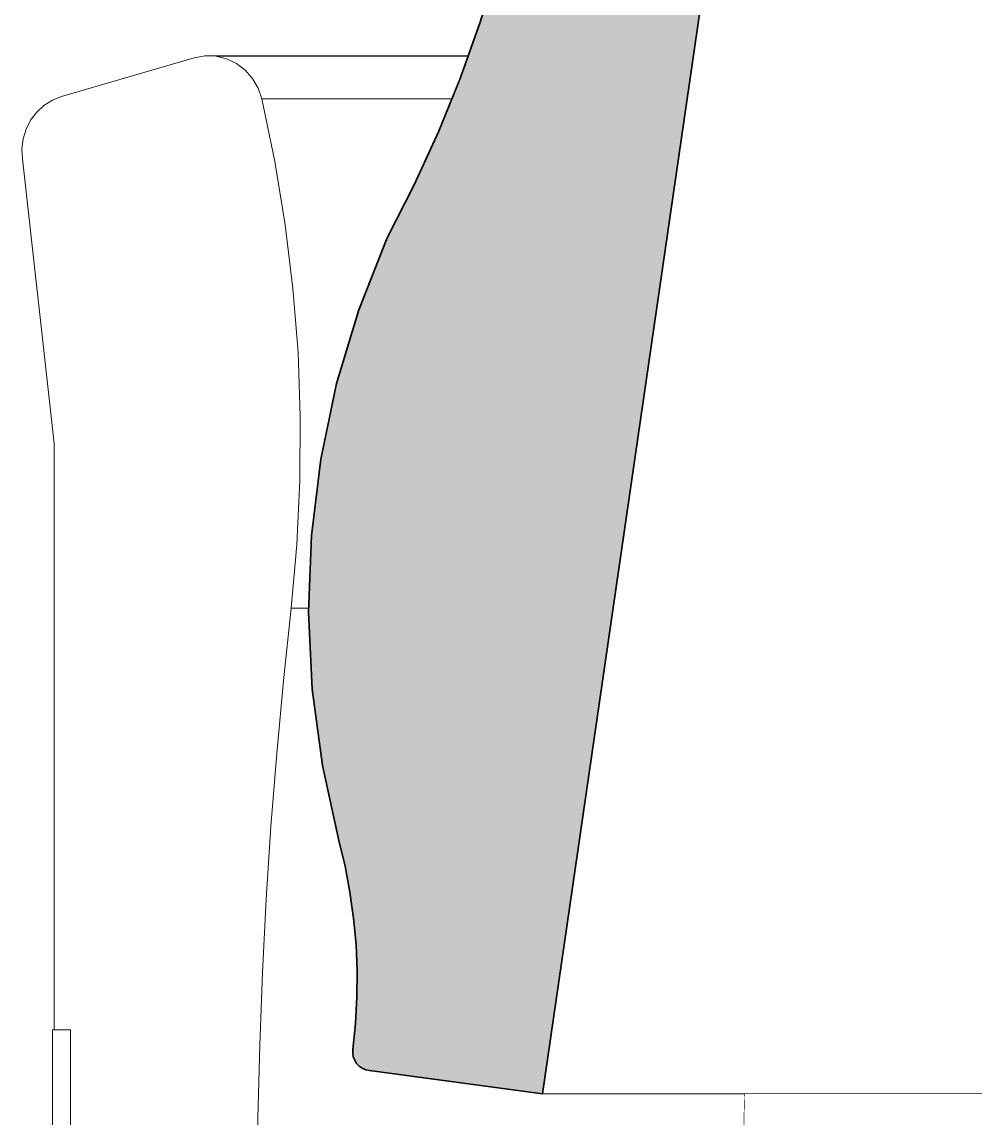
# Model space of a CAD drawing. Header units: millimetres. Extents: x -48147 to 1422273, y -494195 to 18123.
# Drawn here: x 1397840.7 to 1398094.8, y -486403.3 to -486111 of the extents above; entities that cross this region are included whole.
import ezdxf

# ---------------------------------------------------------------- set-up
doc = ezdxf.new("R2010")
doc.units = ezdxf.units.MM
doc.header["$MEASUREMENT"] = 0
doc.linetypes.add('Wipeout_Contour', pattern=[1000, 0, -1000])
doc.layers.add('New_A-25-M_Wall_Int', color=7, linetype='Continuous')
doc.layers.add('New_A-35-M_FFE_Fixed', color=7, linetype='Continuous')
doc.layers.add('New_A-35-M_FFE_Fixed_Pen_No__1', color=7, linetype='Continuous', lineweight=13)
doc.layers.add('New_A-35-M_FFE_Fixed_Pen_No__104', color=7, linetype='Continuous', lineweight=15, true_color=0xa6a6a6)
doc.layers.add('New_A-35-M_FFE_Fixed_Pen_No__44', color=7, linetype='Continuous', lineweight=35, true_color=0x444444)

# ---------------------------------------------------------------- blocks, each defined once
blk = doc.blocks.new('Section Elem_314_2', base_point=(1383917.51, -489195.03))
at = {"color": 254, "linetype": 'Wipeout_Contour', "lineweight": 0, "ltscale": 7400253.526792323}
blk.add_wipeout([(1397904.6, -486131.5), (1397908.09, -486148.21), (1397948.1, -486148.21), (1397951.72, -486140.29), (1397955.29, -486131.5)], dxfattribs=at).dxf.layer = 'New_A-35-M_FFE_Fixed'
at = {"color": 254, "linetype": 'Wipeout_Contour', "lineweight": 0, "ltscale": 7400304.206908401}
blk.add_wipeout([(1397914.27, -486199.06), (1397914.89, -486216.15), (1397922.73, -486216.15), (1397924.57, -486207.41), (1397927.07, -486199.06)], dxfattribs=at).dxf.layer = 'New_A-35-M_FFE_Fixed'
at = {"color": 254, "linetype": 'Wipeout_Contour', "lineweight": 0, "ltscale": 7400387.78352542}
blk.add_wipeout([(1397910.37, -486286.7), (1397917.95, -486286.7), (1397917.08, -486268.39), (1397917.12, -486267.34), (1397912.42, -486267.34)], dxfattribs=at).dxf.layer = 'New_A-35-M_FFE_Fixed'
at = {"color": 254, "linetype": 'Wipeout_Contour', "lineweight": 0, "ltscale": 10360720.10405487}
blk.add_wipeout([(1397905.8, -486344.92), (1397928.39, -486344.92), (1397928.13, -486343.05), (1397926.83, -486336.14), (1397925.19, -486329.3), (1397924.35, -486325.49), (1397907.06, -486325.49)], dxfattribs=at).dxf.layer = 'New_A-35-M_FFE_Fixed'
at = {"color": 254, "linetype": 'Wipeout_Contour', "lineweight": 0, "ltscale": 10360439.43661299}
blk.add_wipeout([(1397853.6, -486379.76), (1397848.78, -486379.76), (1397848.78, -486423.89), (1397851.45, -486423.42), (1397851.45, -486426.32), (1397853.59, -486425.88), (1397853.6, -486425.88)], dxfattribs=at).dxf.layer = 'New_A-35-M_FFE_Fixed'
at = {"color": 254, "linetype": 'Wipeout_Contour', "lineweight": 0, "ltscale": 5920176.656781033}
blk.add_wipeout([(1397903.64, -486128.65), (1397904.6, -486131.5), (1397955.29, -486131.5), (1397956.45, -486128.65)], dxfattribs=at).dxf.layer = 'New_A-35-M_FFE_Fixed'
at = {"color": 254, "linetype": 'Wipeout_Contour', "lineweight": 0, "ltscale": 7400288.282428214}
blk.add_wipeout([(1397932.72, -486182.03), (1397912.93, -486182.03), (1397914.27, -486199.06), (1397927.07, -486199.06), (1397930.48, -486187.71)], dxfattribs=at).dxf.layer = 'New_A-35-M_FFE_Fixed'
at = {"color": 254, "linetype": 'Wipeout_Contour', "lineweight": 0, "ltscale": 7400322.989757968}
blk.add_wipeout([(1397914.79, -486233.24), (1397919.64, -486233.24), (1397920.34, -486227.52), (1397922.73, -486216.15), (1397914.89, -486216.15)], dxfattribs=at).dxf.layer = 'New_A-35-M_FFE_Fixed'
at = {"color": 254, "linetype": 'Wipeout_Contour', "lineweight": 0, "ltscale": 7400458.393125562}
blk.add_wipeout([(1397908.59, -486306.08), (1397907.06, -486325.49), (1397924.35, -486325.49), (1397920.76, -486309.23), (1397920.34, -486306.08)], dxfattribs=at).dxf.layer = 'New_A-35-M_FFE_Fixed'
at = {"color": 254, "linetype": 'Wipeout_Contour', "lineweight": 0, "ltscale": 10360777.48460422}
blk.add_wipeout([(1397904.8, -486364.36), (1397930.03, -486364.36), (1397930.03, -486364.02), (1397929.74, -486357), (1397929.1, -486350.01), (1397928.39, -486344.92), (1397905.8, -486344.92)], dxfattribs=at).dxf.layer = 'New_A-35-M_FFE_Fixed'
at = {"color": 254, "linetype": 'Wipeout_Contour', "lineweight": 0, "ltscale": 7400275.482981477}
blk.add_wipeout([(1397939.82, -486165.06), (1397910.87, -486165.06), (1397912.93, -486182.03), (1397932.72, -486182.03), (1397938.04, -486168.54)], dxfattribs=at).dxf.layer = 'New_A-35-M_FFE_Fixed'
at = {"color": 254, "linetype": 'Wipeout_Contour', "lineweight": 0, "ltscale": 7400344.087682367}
blk.add_wipeout([(1397914.79, -486233.24), (1397913.96, -486250.32), (1397917.75, -486250.32), (1397917.84, -486247.89), (1397919.64, -486233.24)], dxfattribs=at).dxf.layer = 'New_A-35-M_FFE_Fixed'
at = {"color": 254, "linetype": 'Wipeout_Contour', "lineweight": 0, "ltscale": 7400420.620606692}
blk.add_wipeout([(1397910.37, -486286.7), (1397908.59, -486306.08), (1397920.34, -486306.08), (1397918.05, -486288.89), (1397917.95, -486286.7)], dxfattribs=at).dxf.layer = 'New_A-35-M_FFE_Fixed'
at = {"color": 254, "linetype": 'Wipeout_Contour', "lineweight": 0, "ltscale": 8880695.796598226}
blk.add_wipeout([(1397904.8, -486364.36), (1397904.06, -486383.82), (1397929.01, -486383.82), (1397929.6, -486378.05), (1397929.99, -486371.04), (1397930.03, -486364.36)], dxfattribs=at).dxf.layer = 'New_A-35-M_FFE_Fixed'
at = {"color": 254, "linetype": 'Wipeout_Contour', "lineweight": 0, "ltscale": 7400265.41258204}
blk.add_wipeout([(1397948.1, -486148.21), (1397908.09, -486148.21), (1397910.87, -486165.06), (1397939.82, -486165.06), (1397945.19, -486154.56)], dxfattribs=at).dxf.layer = 'New_A-35-M_FFE_Fixed'
at = {"color": 254, "linetype": 'Wipeout_Contour', "lineweight": 0, "ltscale": 5920290.192734772}
blk.add_wipeout([(1397913.96, -486250.32), (1397912.42, -486267.34), (1397917.12, -486267.34), (1397917.75, -486250.32)], dxfattribs=at).dxf.layer = 'New_A-35-M_FFE_Fixed'
at = {"color": 254, "linetype": 'Wipeout_Contour', "lineweight": 0, "ltscale": 22202144.61537163}
blk.add_wipeout([(1397903.58, -486403.29), (1398033.25, -486403.29), (1398033.41, -486396.83), (1397979.45, -486396.83), (1397933.3, -486390.6), (1397932.33, -486390.38), (1397931.41, -486389.97), (1397930.6, -486389.41), (1397929.91, -486388.7), (1397929.38, -486387.87), (1397929.02, -486386.97), (1397928.85, -486386.01), (1397928.88, -486385.04), (1397929.01, -486383.82), (1397904.06, -486383.82)], dxfattribs=at).dxf.layer = 'New_A-35-M_FFE_Fixed'
at = {"color": 254, "linetype": 'Wipeout_Contour', "lineweight": 0, "ltscale": 119902820.0231739}
blk.add_wipeout([(1397996.64, -486816.81), (1397996.55, -486817.78), (1397996.55, -486818.78), (1398095.87, -486818.78), (1398095.87, -486491.53), (1398137.43, -486491.53), (1398247.27, -485676.94), (1398249.12, -485668.56), (1398252.32, -485660.64), (1398256.8, -485653.4), (1398262.4, -485647.06), (1398268.97, -485641.81), (1398276.3, -485637.8), (1398284.2, -485635.14), (1398292.42, -485633.93), (1398293.32, -485633.79), (1398294.18, -485633.47), (1398294.97, -485633), (1398295.66, -485632.37), (1398296.22, -485631.63), (1398296.64, -485630.79), (1398296.89, -485629.88), (1398296.98, -485628.94), (1398296.98, -485627.85), (1398214.9, -485627.85), (1398210.87, -485657.57), (1398111.17, -486396.9), (1398110, -486402.13), (1398107.95, -486407.05), (1398105.09, -486411.52), (1398101.5, -486415.39), (1398097.3, -486418.53), (1398092.63, -486420.85), (1398087.64, -486422.28), (1398082.48, -486422.76), (1398033.03, -486422.76), (1398033.02, -486426.38), (1398033.02, -486430.01), (1398033.03, -486433.67), (1398033.04, -486437.26), (1398033.07, -486440.88), (1398033.1, -486444.51), (1398033.14, -486448.13), (1398033.19, -486451.76), (1398033.27, -486456.44), (1398033.37, -486461.11), (1398033.48, -486465.79), (1398033.61, -486470.47), (1398033.75, -486475.15), (1398033.9, -486479.82), (1398034.07, -486484.5), (1398034.23, -486488.52), (1398040.7, -486489.68), (1398050.38, -486491.39), (1398060.06, -486493.06), (1398069.75, -486494.7), (1398075.1, -486496.23), (1398080.08, -486498.79), (1398084.49, -486502.29), (1398088.17, -486506.59), (1398091, -486511.54), (1398092.86, -486516.96), (1398093.68, -486522.65), (1398093.44, -486528.4), (1398080.74, -486622.65), (1398062.07, -486761.08), (1398059.73, -486771.52), (1398055.62, -486781.37), (1398049.89, -486790.31), (1398042.71, -486798.05), (1398034.32, -486804.33), (1398024.98, -486808.98), (1398014.99, -486811.82), (1398004.67, -486812.78), (1398001.38, -486812.78), (1398000.44, -486812.88), (1397999.53, -486813.16), (1397998.7, -486813.62), (1397997.97, -486814.25), (1397997.36, -486815), (1397996.92, -486815.87)], dxfattribs=at).dxf.layer = 'New_A-35-M_FFE_Fixed'
at = {"color": 254, "linetype": 'Wipeout_Contour', "lineweight": 0, "ltscale": 140608080.7695163}
blk.add_wipeout([(1397840.67, -486144.81), (1397840.82, -486147.51), (1397849.29, -486223.38), (1397849.29, -486379.76), (1397853.6, -486379.76), (1397853.6, -486425.88), (1397855.73, -486425.44), (1397858.24, -486425.44), (1397858.77, -486425.55), (1397859.71, -486425.47), (1397861.26, -486425.47), (1397867.59, -486426.64), (1397873.44, -486429.41), (1397878.42, -486433.61), (1397882.23, -486438.98), (1397884.61, -486445.15), (1397885.43, -486451.76), (1397884.61, -486458.36), (1397882.23, -486464.54), (1397878.42, -486469.9), (1397873.44, -486474.1), (1397867.59, -486476.88), (1397861.26, -486478.04), (1397859.71, -486478.04), (1397858.77, -486477.97), (1397858.24, -486478.08), (1397855.73, -486478.08), (1397853.6, -486477.64), (1397853.6, -486523.76), (1397849.26, -486523.76), (1397849.26, -486572.26), (1397905.09, -486572.26), (1397906.09, -486572.15), (1397907.05, -486571.83), (1397907.92, -486571.31), (1397908.67, -486570.61), (1397909.26, -486569.77), (1397909.68, -486568.82), (1397909.89, -486567.81), (1397909.9, -486566.77), (1397909.01, -486557.08), (1397908.18, -486547.4), (1397907.42, -486537.7), (1397906.72, -486528.01), (1397906.09, -486518.3), (1397905.53, -486508.6), (1397905.03, -486498.89), (1397904.59, -486489.17), (1397904.41, -486484.5), (1397904.24, -486479.82), (1397904.08, -486475.15), (1397903.94, -486470.47), (1397903.81, -486465.79), (1397903.7, -486461.11), (1397903.61, -486456.44), (1397903.53, -486451.76), (1397903.47, -486448.13), (1397903.43, -486444.51), (1397903.4, -486440.88), (1397903.37, -486437.26), (1397903.36, -486433.63), (1397903.35, -486430.01), (1397903.35, -486426.38), (1397903.36, -486422.76), (1397903.58, -486403.29), (1397904.06, -486383.82), (1397904.8, -486364.36), (1397905.8, -486344.92), (1397907.06, -486325.49), (1397908.59, -486306.08), (1397910.37, -486286.7), (1397912.42, -486267.34), (1397913.96, -486250.32), (1397914.79, -486233.24), (1397914.89, -486216.15), (1397914.27, -486199.06), (1397912.93, -486182.03), (1397910.87, -486165.06), (1397908.09, -486148.21), (1397904.6, -486131.5), (1397903.64, -486128.65), (1397902.15, -486126.06), (1397900.19, -486123.83), (1397897.84, -486122.05), (1397895.19, -486120.8), (1397892.36, -486120.11), (1397889.44, -486120.03), (1397886.58, -486120.56), (1397851.22, -486130.88), (1397848.78, -486131.84), (1397846.55, -486133.24), (1397844.6, -486135.04), (1397842.99, -486137.16), (1397841.77, -486139.55), (1397840.99, -486142.13)], dxfattribs=at).dxf.layer = 'New_A-35-M_FFE_Fixed'
at = {"layer": 'New_A-35-M_FFE_Fixed_Pen_No__1', "linetype": 'Continuous'}
for p, q in [((1397851.22, -486130.88), (1397886.58, -486120.56)), ((1397844.6, -486135.04), (1397846.55, -486133.24)), ((1397846.55, -486133.24), (1397848.78, -486131.84)), ((1397848.78, -486131.84), (1397851.22, -486130.88)), ((1397904.6, -486131.5), (1397955.29, -486131.5)), ((1397904.6, -486131.5), (1397908.09, -486148.21)), ((1397842.99, -486137.16), (1397844.6, -486135.04)), ((1397841.77, -486139.55), (1397842.99, -486137.16)), ((1397840.67, -486144.81), (1397840.99, -486142.13)), ((1397840.99, -486142.13), (1397841.77, -486139.55)), ((1397840.82, -486147.51), (1397840.67, -486144.81)), ((1397849.29, -486223.38), (1397840.82, -486147.51)), ((1397908.09, -486148.21), (1397910.87, -486165.06)), ((1397910.87, -486165.06), (1397912.93, -486182.03)), ((1397912.93, -486182.03), (1397914.27, -486199.06)), ((1397914.27, -486199.06), (1397914.89, -486216.15)), ((1397914.89, -486216.15), (1397914.79, -486233.24)), ((1397849.29, -486379.76), (1397849.29, -486223.38)), ((1397914.79, -486233.24), (1397913.96, -486250.32)), ((1397913.96, -486250.32), (1397912.42, -486267.34)), ((1397912.42, -486267.34), (1397910.37, -486286.7)), ((1397912.42, -486267.34), (1397917.12, -486267.34)), ((1397910.37, -486286.7), (1397908.59, -486306.08)), ((1397908.59, -486306.08), (1397907.06, -486325.49)), ((1397907.06, -486325.49), (1397905.8, -486344.92)), ((1397905.8, -486344.92), (1397904.8, -486364.36)), ((1397904.8, -486364.36), (1397904.06, -486383.82)), ((1397848.78, -486423.89), (1397848.78, -486379.76)), ((1397848.78, -486379.76), (1397849.29, -486379.76)), ((1397853.6, -486379.76), (1397849.29, -486379.76)), ((1397853.6, -486425.88), (1397853.6, -486379.76)), ((1397904.06, -486383.82), (1397903.58, -486403.29)), ((1397903.58, -486403.29), (1397903.36, -486422.76)), ((1398033.25, -486403.29), (1398033.03, -486422.76))]:
    blk.add_line(p, q, dxfattribs=at)
at = {"color": 254, "linetype": 'Wipeout_Contour', "lineweight": 0, "ltscale": 5920672.976300089}
blk.add_wipeout([(1398086.88, -485657.57), (1397979.45, -486396.83), (1398111.19, -486396.83), (1398210.87, -485657.57)], dxfattribs=at).dxf.layer = 'New_A-35-M_FFE_Fixed'
at = {"color": 254, "linetype": 'Wipeout_Contour', "lineweight": 0, "ltscale": 5920162.81598258}
blk.add_wipeout([(1397897.84, -486122.05), (1397900.19, -486123.83), (1397958.31, -486123.83), (1397958.94, -486122.05)], dxfattribs=at).dxf.layer = 'New_A-35-M_FFE_Fixed'
at = {"color": 254, "linetype": 'Wipeout_Contour', "lineweight": 0, "ltscale": 5920172.846690524}
blk.add_wipeout([(1397902.15, -486126.06), (1397903.64, -486128.65), (1397956.45, -486128.65), (1397957.5, -486126.06)], dxfattribs=at).dxf.layer = 'New_A-35-M_FFE_Fixed'
at = {"layer": 'New_A-35-M_FFE_Fixed_Pen_No__1', "linetype": 'Continuous'}
for p, q in [((1397903.64, -486128.65), (1397904.6, -486131.5)), ((1397979.45, -486396.83), (1398111.19, -486396.83)), ((1398033.41, -486396.83), (1398033.25, -486403.29))]:
    blk.add_line(p, q, dxfattribs=at)
at = {"layer": 'New_A-35-M_FFE_Fixed_Pen_No__44', "linetype": 'Continuous', "flags": 128}
blk.add_lwpolyline([(1398091.17, -485627.85), (1398086.88, -485657.57), (1397979.45, -486396.83)], dxfattribs=at)
at = {"color": 254, "linetype": 'Wipeout_Contour', "lineweight": 0, "ltscale": 5920157.11570009}
blk.add_wipeout([(1397959.39, -486120.8), (1397895.19, -486120.8), (1397897.84, -486122.05), (1397958.94, -486122.05)], dxfattribs=at).dxf.layer = 'New_A-35-M_FFE_Fixed'
at = {"color": 254, "linetype": 'Wipeout_Contour', "lineweight": 0, "ltscale": 7400236.669355468}
blk.add_wipeout([(1397958.31, -486123.83), (1397900.19, -486123.83), (1397902.15, -486126.06), (1397957.5, -486126.06), (1397957.62, -486125.78)], dxfattribs=at).dxf.layer = 'New_A-35-M_FFE_Fixed'
at = {"layer": 'New_A-35-M_FFE_Fixed_Pen_No__1', "linetype": 'Continuous'}
for p, q in [((1397900.19, -486123.83), (1397902.15, -486126.06)), ((1397902.15, -486126.06), (1397903.64, -486128.65))]:
    blk.add_line(p, q, dxfattribs=at)
at = {"color": 254, "linetype": 'Wipeout_Contour', "lineweight": 0, "ltscale": 5920145.633382481}
blk.add_wipeout([(1397889.44, -486120.03), (1397892.36, -486120.11), (1397959.63, -486120.11), (1397959.66, -486120.03)], dxfattribs=at).dxf.layer = 'New_A-35-M_FFE_Fixed'
at = {"layer": 'New_A-35-M_FFE_Fixed_Pen_No__1', "linetype": 'Continuous'}
blk.add_line((1397886.58, -486120.56), (1397889.44, -486120.03), dxfattribs=at)
at = {"color": 254, "linetype": 'Wipeout_Contour', "lineweight": 0, "ltscale": 5920151.310053612}
blk.add_wipeout([(1397892.36, -486120.11), (1397895.19, -486120.8), (1397959.39, -486120.8), (1397959.63, -486120.11)], dxfattribs=at).dxf.layer = 'New_A-35-M_FFE_Fixed'
at = {"layer": 'New_A-35-M_FFE_Fixed_Pen_No__104', "linetype": 'Continuous'}
blk.add_hatch(color=256, dxfattribs=at).paths.add_polyline_path([(1398039.43, -485624.94), (1398039.19, -485625.89), (1397977.26, -486050.3), (1397974.67, -486065.69), (1397971.4, -486080.96), (1397967.47, -486096.09), (1397962.87, -486111.03), (1397957.62, -486125.78), (1397951.72, -486140.29), (1397945.19, -486154.56), (1397938.04, -486168.54), (1397930.48, -486187.71), (1397924.57, -486207.41), (1397920.34, -486227.52), (1397917.84, -486247.89), (1397917.08, -486268.39), (1397918.05, -486288.89), (1397920.76, -486309.23), (1397925.19, -486329.3), (1397926.83, -486336.14), (1397928.13, -486343.05), (1397929.1, -486350.01), (1397929.74, -486357), (1397930.03, -486364.02), (1397929.99, -486371.04), (1397929.6, -486378.05), (1397928.88, -486385.04), (1397928.85, -486386.01), (1397929.02, -486386.97), (1397929.38, -486387.87), (1397929.91, -486388.7), (1397930.6, -486389.41), (1397931.41, -486389.97), (1397932.33, -486390.38), (1397933.3, -486390.6), (1397979.45, -486396.83), (1398086.88, -485657.57), (1398091.17, -485627.85), (1398045.03, -485621.63), (1398044.02, -485621.59), (1398043.01, -485621.74), (1398042.06, -485622.08), (1398041.2, -485622.59), (1398040.45, -485623.26), (1398039.85, -485624.05)])
at = {"layer": 'New_A-35-M_FFE_Fixed_Pen_No__1', "linetype": 'Continuous'}
for p, q in [((1397889.44, -486120.03), (1397959.66, -486120.03)), ((1397889.44, -486120.03), (1397892.36, -486120.11)), ((1397892.36, -486120.11), (1397895.19, -486120.8)), ((1397895.19, -486120.8), (1397897.84, -486122.05)), ((1397897.84, -486122.05), (1397900.19, -486123.83))]:
    blk.add_line(p, q, dxfattribs=at)
at = {"layer": 'New_A-35-M_FFE_Fixed_Pen_No__44', "linetype": 'Continuous', "flags": 128}
blk.add_lwpolyline([(1397967.47, -486096.09), (1397962.87, -486111.03), (1397957.62, -486125.78), (1397951.72, -486140.29), (1397945.19, -486154.56), (1397938.04, -486168.54), (1397930.48, -486187.71), (1397924.57, -486207.41), (1397920.34, -486227.52), (1397917.84, -486247.89), (1397917.08, -486268.39), (1397918.05, -486288.89), (1397920.76, -486309.23), (1397925.19, -486329.3), (1397926.83, -486336.14), (1397928.13, -486343.05), (1397929.1, -486350.01), (1397929.74, -486357), (1397930.03, -486364.02), (1397929.99, -486371.04), (1397929.6, -486378.05), (1397928.88, -486385.04), (1397928.85, -486386.01), (1397929.02, -486386.97), (1397929.38, -486387.87), (1397929.91, -486388.7), (1397930.6, -486389.41), (1397931.41, -486389.97), (1397932.33, -486390.38), (1397933.3, -486390.6), (1397979.45, -486396.83)], dxfattribs=at)
blk = doc.blocks.new('Section Elem_576_2', base_point=(1383917.51, -489195.03))
at = {"color": 254, "linetype": 'Wipeout_Contour', "lineweight": 0, "ltscale": 19243674.78570784}
blk.add_wipeout([(1398033.03, -486422.76), (1398082.48, -486422.76), (1398087.64, -486422.28), (1398092.63, -486420.85), (1398097.3, -486418.53), (1398101.5, -486415.39), (1398105.09, -486411.52), (1398107.95, -486407.05), (1398110, -486402.13), (1398111.17, -486396.9), (1398111.19, -486396.83), (1398033.41, -486396.83), (1398033.25, -486403.29)], dxfattribs=at).dxf.layer = 'New_A-25-M_Wall_Int'

msp = doc.modelspace()

# ---------------------------------------------------------------- block references
at = {"layer": 'New_A-35-M_FFE_Fixed'}
msp.add_blockref('Section Elem_314_2', (1383917.51, -489195.03), dxfattribs=at)

# ---------------------------------------------------------------- next in the draw order: block references
at = {"layer": 'New_A-25-M_Wall_Int'}
msp.add_blockref('Section Elem_576_2', (1383917.51, -489195.03), dxfattribs=at)

doc.saveas('drawing.dxf')
